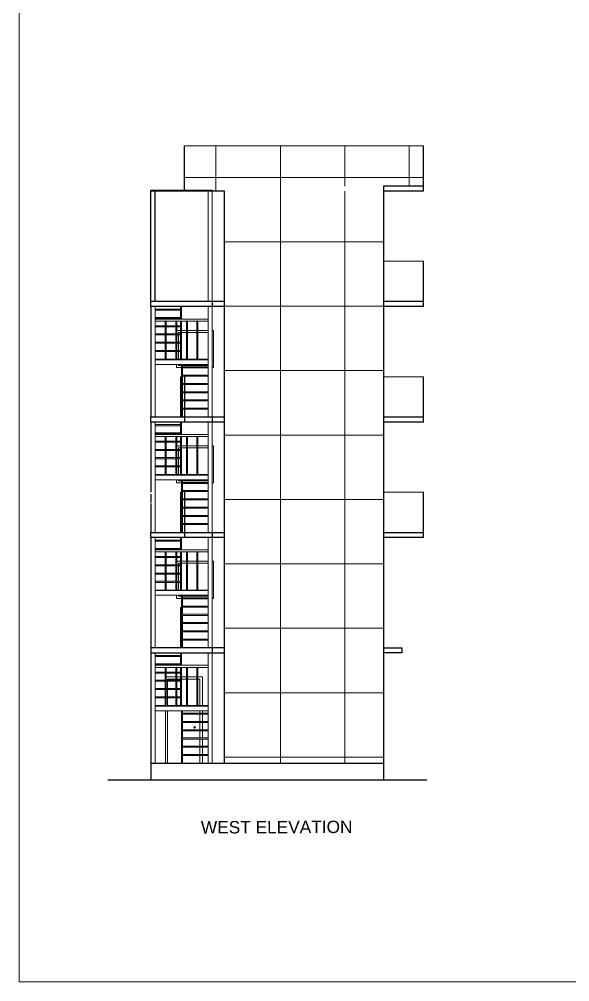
# Model space of a CAD drawing. Header units: inches. Extents: x 151827 to 346502, y -56182 to -23217.
# Drawn here: x 155381 to 155915, y -28405 to -27472 of the extents above; entities that cross this region are included whole.
import ezdxf

# ---------------------------------------------------------------- set-up
doc = ezdxf.new("R2010")
doc.units = ezdxf.units.IN
doc.header["$LTSCALE"] = 5
doc.header["$MEASUREMENT"] = 0
for name, color, linetype, lineweight in [('A-WALL', 7, 'Continuous', 9), ('DOOR', 62, 'Continuous', 0), ('ele1', 21, 'Continuous', 20), ('Railing', 43, 'Continuous', 18), ('win', 5, 'Continuous', 18)]:
    doc.layers.add(name, color=color, linetype=linetype, lineweight=lineweight)
doc.layers.add('column', color=4, linetype='Continuous')
doc.layers.add('WALL', color=7, linetype='Continuous')
doc.styles.add('DIMTEXT', font='arial.ttf', dxfattribs={"height": 8})

msp = doc.modelspace()

# ---------------------------------------------------------------- hatches: boundary and pattern name
at = {"layer": 'A-WALL', "ltscale": 5}
h = msp.add_hatch(dxfattribs=at)
h.set_pattern_fill('ANSI37', color=256, scale=500, angle=45)
h.set_pattern_definition([(90, (-19053.13, 0), (-62.5, 0), []), (180, (-19053.13, 0), (-4e-15, -62.5), [])])
h.paths.add_polyline_path([(155734.5, -27706.37), (155734.5, -27638.37), (155684.97, -27638.37), (155684.97, -27633.37), (155773.5, -27633.37), (155773.5, -27594.37), (155664.5, -27594.37), (155541.22, -27594.37), (155541.22, -27637.37), (155568.22, -27637.37), (155580.22, -27638.37), (155580.22, -27706.37), (155580.22, -28193.37), (155734.5, -28193.37)])

# ---------------------------------------------------------------- linework, layer by layer
for p, q in [((155568.22, -27637.37, -72.71), (155508.84, -27637.37, -72.71)), ((155541.22, -27638.37, -72.71), (155508.84, -27638.37, -72.71)), ((155564.22, -27745.37, -72.71), (155564.22, -27638.37, -72.71)), ((155568.22, -27745.37, -72.71), (155568.22, -27637.37, -72.71)), ((155512.84, -27857.37, -72.71), (155512.84, -27750.37, -72.71)), ((155512.84, -27752.87, -72.71), (155537.53, -27752.87, -72.71)), ((155537.53, -27762.37, -72.71), (155537.53, -27750.37, -72.71)), ((155538.53, -27762.37, -72.71), (155538.53, -27750.37, -72.71)), ((155564.22, -27857.37, -72.71), (155564.22, -27750.37, -72.71)), ((155568.22, -27857.37, -72.71), (155568.22, -27750.37, -72.71)), ((155512.84, -27753.87, -72.71), (155537.53, -27753.87, -72.71)), ((155512.84, -27760.87, -72.71), (155537.53, -27760.87, -72.71)), ((155512.84, -27761.87, -72.71), (155537.53, -27761.87, -72.71)), ((155512.84, -27762.37, -72.71), (155564.22, -27762.37, -72.71)), ((155512.84, -27764.37, -72.71), (155564.22, -27764.37, -72.71)), ((155512.84, -27768.87, -72.71), (155522.61, -27768.87, -72.71)), ((155512.84, -27769.87, -72.71), (155522.61, -27769.87, -72.71)), ((155522.61, -27764.37, -72.71), (155522.61, -27801.37, -72.71)), ((155523.61, -27764.37, -72.71), (155523.61, -27801.37, -72.71)), ((155523.61, -27768.87, -72.71), (155532.89, -27768.87, -72.71)), ((155523.61, -27769.87, -72.71), (155532.89, -27769.87, -72.71)), ((155532.89, -27764.37, -72.71), (155532.89, -27801.37, -72.71)), ((155533.89, -27764.37, -72.71), (155533.89, -27801.37, -72.71)), ((155533.89, -27768.87, -72.71), (155537.53, -27768.87, -72.71)), ((155533.89, -27769.87, -72.71), (155537.53, -27769.87, -72.71)), ((155537.53, -27801.37, -72.71), (155537.53, -27764.37, -72.71)), ((155538.53, -27801.37, -72.71), (155538.53, -27764.37, -72.71)), ((155543.17, -27764.37, -72.71), (155543.17, -27801.37, -72.71)), ((155544.17, -27764.37, -72.71), (155544.17, -27801.37, -72.71)), ((155553.44, -27764.37, -72.71), (155553.44, -27801.37, -72.71)), ((155554.44, -27764.37, -72.71), (155554.44, -27801.37, -72.71)), ((155512.84, -27776.87, -72.71), (155522.61, -27776.87, -72.71)), ((155512.84, -27777.87, -72.71), (155522.61, -27777.87, -72.71)), ((155523.61, -27776.87, -72.71), (155532.89, -27776.87, -72.71)), ((155523.61, -27777.87, -72.71), (155532.89, -27777.87, -72.71)), ((155533.89, -27776.87, -72.71), (155537.53, -27776.87, -72.71)), ((155533.89, -27777.87, -72.71), (155537.53, -27777.87, -72.71)), ((155512.84, -27784.87, -72.71), (155522.61, -27784.87, -72.71)), ((155512.84, -27785.87, -72.71), (155522.61, -27785.87, -72.71)), ((155523.61, -27784.87, -72.71), (155532.89, -27784.87, -72.71)), ((155523.61, -27785.87, -72.71), (155532.89, -27785.87, -72.71)), ((155533.89, -27784.87, -72.71), (155537.53, -27784.87, -72.71)), ((155533.89, -27785.87, -72.71), (155537.53, -27785.87, -72.71)), ((155512.84, -27792.87, -72.71), (155522.61, -27792.87, -72.71)), ((155512.84, -27793.87, -72.71), (155522.61, -27793.87, -72.71)), ((155523.61, -27792.87, -72.71), (155532.89, -27792.87, -72.71)), ((155523.61, -27793.87, -72.71), (155532.89, -27793.87, -72.71)), ((155533.89, -27792.87, -72.71), (155537.53, -27792.87, -72.71)), ((155533.89, -27793.87, -72.71), (155537.53, -27793.87, -72.71)), ((155512.84, -27801.37, -72.71), (155538.53, -27801.37, -72.71)), ((155512.84, -27801.87, -72.71), (155538.53, -27801.87, -72.71)), ((155512.84, -27806.37, -72.71), (155538.53, -27806.37, -72.71)), ((155538.53, -27801.37, -72.71), (155564.22, -27801.37, -72.71)), ((155538.53, -27801.87, -72.71), (155564.22, -27801.87, -72.71)), ((155538.53, -27806.37, -72.71), (155538.53, -27857.37, -72.71)), ((155538.53, -27857.37, -72.71), (155538.53, -27806.37, -72.71)), ((155538.53, -27806.37, -72.71), (155564.22, -27806.37, -72.71)), ((155538.53, -27808.87, -72.71), (155564.22, -27808.87, -72.71)), ((155539.53, -27806.37, -72.71), (155539.53, -27808.87, -72.71)), ((155537.53, -27857.37, -72.71), (155537.53, -27818.37, -72.71)), ((155537.53, -27818.37, -72.71), (155538.53, -27818.37, -72.71)), ((155538.53, -27809.87, -72.71), (155564.22, -27809.87, -72.71)), ((155538.53, -27816.87, -72.71), (155564.22, -27816.87, -72.71)), ((155538.53, -27817.87, -72.71), (155564.22, -27817.87, -72.71)), ((155539.53, -27809.87, -72.71), (155539.53, -27816.87, -72.71)), ((155539.53, -27809.87, -72.71), (155539.53, -27816.87, -72.71)), ((155539.53, -27817.87, -72.71), (155539.53, -27824.87, -72.71)), ((155539.53, -27817.87, -72.71), (155539.53, -27824.87, -72.71)), ((155538.53, -27824.87, -72.71), (155564.22, -27824.87, -72.71)), ((155538.53, -27825.87, -72.71), (155564.22, -27825.87, -72.71)), ((155539.53, -27825.87, -72.71), (155539.53, -27832.87, -72.71)), ((155539.53, -27825.87, -72.71), (155539.53, -27832.87, -72.71)), ((155538.53, -27832.87, -72.71), (155564.22, -27832.87, -72.71)), ((155538.53, -27833.87, -72.71), (155564.22, -27833.87, -72.71)), ((155539.53, -27833.87, -72.71), (155539.53, -27840.87, -72.71)), ((155539.53, -27833.87, -72.71), (155539.53, -27840.87, -72.71)), ((155538.53, -27840.87, -72.71), (155564.22, -27840.87, -72.71)), ((155538.53, -27841.87, -72.71), (155564.22, -27841.87, -72.71)), ((155539.53, -27841.87, -72.71), (155539.53, -27848.87, -72.71)), ((155539.53, -27841.87, -72.71), (155539.53, -27848.87, -72.71)), ((155538.53, -27848.87, -72.71), (155564.22, -27848.87, -72.71)), ((155538.53, -27849.87, -72.71), (155564.22, -27849.87, -72.71)), ((155539.53, -27849.87, -72.71), (155539.53, -27857.37, -72.71)), ((155539.53, -27849.87, -72.71), (155539.53, -27857.37, -72.71)), ((155512.84, -27969.37, -72.71), (155512.84, -27862.37, -72.71)), ((155512.84, -27864.87, -72.71), (155537.53, -27864.87, -72.71)), ((155537.53, -27874.37, -72.71), (155537.53, -27862.37, -72.71)), ((155538.53, -27874.37, -72.71), (155538.53, -27862.37, -72.71)), ((155564.22, -27969.37, -72.71), (155564.22, -27862.37, -72.71)), ((155568.22, -27969.37, -72.71), (155568.22, -27862.37, -72.71)), ((155512.84, -27865.87, -72.71), (155537.53, -27865.87, -72.71)), ((155512.84, -27872.87, -72.71), (155537.53, -27872.87, -72.71)), ((155512.84, -27873.87, -72.71), (155537.53, -27873.87, -72.71)), ((155512.84, -27874.37, -72.71), (155564.22, -27874.37, -72.71)), ((155512.84, -27876.37, -72.71), (155564.22, -27876.37, -72.71)), ((155512.84, -27880.87, -72.71), (155522.61, -27880.87, -72.71)), ((155512.84, -27881.87, -72.71), (155522.61, -27881.87, -72.71)), ((155522.61, -27876.37, -72.71), (155522.61, -27913.37, -72.71)), ((155523.61, -27876.37, -72.71), (155523.61, -27913.37, -72.71)), ((155523.61, -27880.87, -72.71), (155532.89, -27880.87, -72.71)), ((155523.61, -27881.87, -72.71), (155532.89, -27881.87, -72.71)), ((155532.89, -27876.37, -72.71), (155532.89, -27913.37, -72.71)), ((155533.89, -27876.37, -72.71), (155533.89, -27913.37, -72.71)), ((155533.89, -27880.87, -72.71), (155537.53, -27880.87, -72.71)), ((155533.89, -27881.87, -72.71), (155537.53, -27881.87, -72.71)), ((155537.53, -27913.37, -72.71), (155537.53, -27876.37, -72.71)), ((155538.53, -27913.37, -72.71), (155538.53, -27876.37, -72.71)), ((155543.17, -27876.37, -72.71), (155543.17, -27913.37, -72.71)), ((155544.17, -27876.37, -72.71), (155544.17, -27913.37, -72.71)), ((155553.44, -27876.37, -72.71), (155553.44, -27913.37, -72.71)), ((155554.44, -27876.37, -72.71), (155554.44, -27913.37, -72.71)), ((155512.84, -27888.87, -72.71), (155522.61, -27888.87, -72.71)), ((155512.84, -27889.87, -72.71), (155522.61, -27889.87, -72.71)), ((155523.61, -27888.87, -72.71), (155532.89, -27888.87, -72.71)), ((155523.61, -27889.87, -72.71), (155532.89, -27889.87, -72.71)), ((155533.89, -27888.87, -72.71), (155537.53, -27888.87, -72.71)), ((155533.89, -27889.87, -72.71), (155537.53, -27889.87, -72.71)), ((155512.84, -27896.87, -72.71), (155522.61, -27896.87, -72.71)), ((155512.84, -27897.87, -72.71), (155522.61, -27897.87, -72.71)), ((155523.61, -27896.87, -72.71), (155532.89, -27896.87, -72.71)), ((155523.61, -27897.87, -72.71), (155532.89, -27897.87, -72.71)), ((155533.89, -27896.87, -72.71), (155537.53, -27896.87, -72.71)), ((155533.89, -27897.87, -72.71), (155537.53, -27897.87, -72.71)), ((155512.84, -27904.87, -72.71), (155522.61, -27904.87, -72.71)), ((155512.84, -27905.87, -72.71), (155522.61, -27905.87, -72.71)), ((155523.61, -27904.87, -72.71), (155532.89, -27904.87, -72.71)), ((155523.61, -27905.87, -72.71), (155532.89, -27905.87, -72.71)), ((155533.89, -27904.87, -72.71), (155537.53, -27904.87, -72.71)), ((155533.89, -27905.87, -72.71), (155537.53, -27905.87, -72.71)), ((155512.84, -27913.37, -72.71), (155538.53, -27913.37, -72.71)), ((155512.84, -27913.87, -72.71), (155538.53, -27913.87, -72.71)), ((155512.84, -27918.37, -72.71), (155538.53, -27918.37, -72.71)), ((155538.53, -27913.37, -72.71), (155564.22, -27913.37, -72.71)), ((155538.53, -27913.87, -72.71), (155564.22, -27913.87, -72.71)), ((155538.53, -27918.37, -72.71), (155538.53, -27969.37, -72.71)), ((155538.53, -27969.37, -72.71), (155538.53, -27918.37, -72.71)), ((155538.53, -27918.37, -72.71), (155564.22, -27918.37, -72.71)), ((155538.53, -27920.87, -72.71), (155564.22, -27920.87, -72.71)), ((155539.53, -27918.37, -72.71), (155539.53, -27920.87, -72.71)), ((155537.53, -27969.37, -72.71), (155537.53, -27930.37, -72.71)), ((155537.53, -27930.37, -72.71), (155538.53, -27930.37, -72.71)), ((155538.53, -27921.87, -72.71), (155564.22, -27921.87, -72.71)), ((155538.53, -27928.87, -72.71), (155564.22, -27928.87, -72.71)), ((155538.53, -27929.87, -72.71), (155564.22, -27929.87, -72.71)), ((155539.53, -27921.87, -72.71), (155539.53, -27928.87, -72.71)), ((155539.53, -27921.87, -72.71), (155539.53, -27928.87, -72.71)), ((155539.53, -27929.87, -72.71), (155539.53, -27936.87, -72.71)), ((155539.53, -27929.87, -72.71), (155539.53, -27936.87, -72.71)), ((155538.53, -27936.87, -72.71), (155564.22, -27936.87, -72.71)), ((155538.53, -27937.87, -72.71), (155564.22, -27937.87, -72.71)), ((155539.53, -27937.87, -72.71), (155539.53, -27944.87, -72.71)), ((155539.53, -27937.87, -72.71), (155539.53, -27944.87, -72.71)), ((155538.53, -27944.87, -72.71), (155564.22, -27944.87, -72.71)), ((155538.53, -27945.87, -72.71), (155564.22, -27945.87, -72.71)), ((155539.53, -27945.87, -72.71), (155539.53, -27952.87, -72.71)), ((155539.53, -27945.87, -72.71), (155539.53, -27952.87, -72.71)), ((155538.53, -27952.87, -72.71), (155564.22, -27952.87, -72.71)), ((155538.53, -27953.87, -72.71), (155564.22, -27953.87, -72.71)), ((155539.53, -27953.87, -72.71), (155539.53, -27960.87, -72.71)), ((155539.53, -27953.87, -72.71), (155539.53, -27960.87, -72.71)), ((155538.53, -27960.87, -72.71), (155564.22, -27960.87, -72.71)), ((155538.53, -27961.87, -72.71), (155564.22, -27961.87, -72.71)), ((155539.53, -27961.87, -72.71), (155539.53, -27969.37, -72.71)), ((155539.53, -27961.87, -72.71), (155539.53, -27969.37, -72.71)), ((155512.84, -28081.37, -72.71), (155512.84, -27974.37, -72.71)), ((155512.84, -27976.87, -72.71), (155537.53, -27976.87, -72.71)), ((155537.53, -27986.37, -72.71), (155537.53, -27974.37, -72.71)), ((155538.53, -27986.37, -72.71), (155538.53, -27974.37, -72.71)), ((155564.22, -28081.37, -72.71), (155564.22, -27974.37, -72.71)), ((155568.22, -28081.37, -72.71), (155568.22, -27974.37, -72.71)), ((155512.84, -27977.87, -72.71), (155537.53, -27977.87, -72.71)), ((155512.84, -27984.87, -72.71), (155537.53, -27984.87, -72.71)), ((155512.84, -27985.87, -72.71), (155537.53, -27985.87, -72.71)), ((155512.84, -27986.37, -72.71), (155564.22, -27986.37, -72.71)), ((155512.84, -27988.37, -72.71), (155564.22, -27988.37, -72.71)), ((155512.84, -27992.87, -72.71), (155522.61, -27992.87, -72.71)), ((155512.84, -27993.87, -72.71), (155522.61, -27993.87, -72.71)), ((155522.61, -27988.37, -72.71), (155522.61, -28025.37, -72.71)), ((155523.61, -27988.37, -72.71), (155523.61, -28025.37, -72.71)), ((155523.61, -27992.87, -72.71), (155532.89, -27992.87, -72.71)), ((155523.61, -27993.87, -72.71), (155532.89, -27993.87, -72.71)), ((155532.89, -27988.37, -72.71), (155532.89, -28025.37, -72.71)), ((155533.89, -27988.37, -72.71), (155533.89, -28025.37, -72.71)), ((155533.89, -27992.87, -72.71), (155537.53, -27992.87, -72.71)), ((155533.89, -27993.87, -72.71), (155537.53, -27993.87, -72.71)), ((155537.53, -28025.37, -72.71), (155537.53, -27988.37, -72.71)), ((155538.53, -28025.37, -72.71), (155538.53, -27988.37, -72.71)), ((155543.17, -27988.37, -72.71), (155543.17, -28025.37, -72.71)), ((155544.17, -27988.37, -72.71), (155544.17, -28025.37, -72.71)), ((155553.44, -27988.37, -72.71), (155553.44, -28025.37, -72.71)), ((155554.44, -27988.37, -72.71), (155554.44, -28025.37, -72.71)), ((155512.84, -28000.87, -72.71), (155522.61, -28000.87, -72.71)), ((155512.84, -28001.87, -72.71), (155522.61, -28001.87, -72.71)), ((155523.61, -28000.87, -72.71), (155532.89, -28000.87, -72.71)), ((155523.61, -28001.87, -72.71), (155532.89, -28001.87, -72.71)), ((155533.89, -28000.87, -72.71), (155537.53, -28000.87, -72.71)), ((155533.89, -28001.87, -72.71), (155537.53, -28001.87, -72.71)), ((155512.84, -28008.87, -72.71), (155522.61, -28008.87, -72.71)), ((155512.84, -28009.87, -72.71), (155522.61, -28009.87, -72.71)), ((155523.61, -28008.87, -72.71), (155532.89, -28008.87, -72.71)), ((155523.61, -28009.87, -72.71), (155532.89, -28009.87, -72.71)), ((155533.89, -28008.87, -72.71), (155537.53, -28008.87, -72.71)), ((155533.89, -28009.87, -72.71), (155537.53, -28009.87, -72.71)), ((155512.84, -28016.87, -72.71), (155522.61, -28016.87, -72.71)), ((155512.84, -28017.87, -72.71), (155522.61, -28017.87, -72.71)), ((155523.61, -28016.87, -72.71), (155532.89, -28016.87, -72.71)), ((155523.61, -28017.87, -72.71), (155532.89, -28017.87, -72.71)), ((155533.89, -28016.87, -72.71), (155537.53, -28016.87, -72.71)), ((155533.89, -28017.87, -72.71), (155537.53, -28017.87, -72.71)), ((155512.84, -28025.37, -72.71), (155538.53, -28025.37, -72.71)), ((155512.84, -28025.87, -72.71), (155538.53, -28025.87, -72.71)), ((155512.84, -28030.37, -72.71), (155538.53, -28030.37, -72.71)), ((155538.53, -28025.37, -72.71), (155564.22, -28025.37, -72.71)), ((155538.53, -28025.87, -72.71), (155564.22, -28025.87, -72.71)), ((155538.53, -28030.37, -72.71), (155538.53, -28081.37, -72.71)), ((155538.53, -28081.37, -72.71), (155538.53, -28030.37, -72.71)), ((155538.53, -28030.37, -72.71), (155564.22, -28030.37, -72.71)), ((155538.53, -28032.87, -72.71), (155564.22, -28032.87, -72.71)), ((155539.53, -28030.37, -72.71), (155539.53, -28032.87, -72.71)), ((155539.53, -28030.37, -72.71), (155539.53, -28032.87, -72.71)), ((155537.53, -28081.37, -72.71), (155537.53, -28042.37, -72.71)), ((155537.53, -28042.37, -72.71), (155538.53, -28042.37, -72.71)), ((155538.53, -28033.87, -72.71), (155564.22, -28033.87, -72.71)), ((155538.53, -28040.87, -72.71), (155564.22, -28040.87, -72.71)), ((155538.53, -28041.87, -72.71), (155564.22, -28041.87, -72.71)), ((155539.53, -28033.87, -72.71), (155539.53, -28040.87, -72.71)), ((155539.53, -28033.87, -72.71), (155539.53, -28040.87, -72.71)), ((155539.53, -28041.87, -72.71), (155539.53, -28048.87, -72.71)), ((155539.53, -28041.87, -72.71), (155539.53, -28048.87, -72.71)), ((155538.53, -28048.87, -72.71), (155564.22, -28048.87, -72.71)), ((155538.53, -28049.87, -72.71), (155564.22, -28049.87, -72.71)), ((155539.53, -28049.87, -72.71), (155539.53, -28056.87, -72.71)), ((155539.53, -28049.87, -72.71), (155539.53, -28056.87, -72.71)), ((155538.53, -28056.87, -72.71), (155564.22, -28056.87, -72.71)), ((155538.53, -28057.87, -72.71), (155564.22, -28057.87, -72.71)), ((155539.53, -28057.87, -72.71), (155539.53, -28064.87, -72.71)), ((155539.53, -28057.87, -72.71), (155539.53, -28064.87, -72.71)), ((155538.53, -28064.87, -72.71), (155564.22, -28064.87, -72.71)), ((155538.53, -28065.87, -72.71), (155564.22, -28065.87, -72.71)), ((155539.53, -28065.87, -72.71), (155539.53, -28072.87, -72.71)), ((155539.53, -28065.87, -72.71), (155539.53, -28072.87, -72.71)), ((155538.53, -28072.87, -72.71), (155564.22, -28072.87, -72.71)), ((155538.53, -28073.87, -72.71), (155564.22, -28073.87, -72.71)), ((155539.53, -28073.87, -72.71), (155539.53, -28081.37, -72.71)), ((155539.53, -28073.87, -72.71), (155539.53, -28081.37, -72.71)), ((155508.84, -28193.37, -72.71), (155508.84, -28086.37, -72.71)), ((155512.84, -28193.37, -72.71), (155512.84, -28086.37, -72.71)), ((155512.84, -28088.87, -72.71), (155537.53, -28088.87, -72.71)), ((155512.84, -28089.87, -72.71), (155537.53, -28089.87, -72.71)), ((155537.53, -28098.37, -72.71), (155537.53, -28086.37, -72.71)), ((155538.53, -28098.37, -72.71), (155538.53, -28086.37, -72.71)), ((155564.22, -28193.37, -72.71), (155564.22, -28086.37, -72.71)), ((155568.22, -28193.37, -72.71), (155568.22, -28086.37, -72.71)), ((155512.84, -28096.87, -72.71), (155537.53, -28096.87, -72.71)), ((155512.84, -28097.87, -72.71), (155537.53, -28097.87, -72.71)), ((155512.84, -28098.37, -72.71), (155564.22, -28098.37, -72.71)), ((155512.84, -28100.37, -72.71), (155564.22, -28100.37, -72.71)), ((155512.84, -28104.87, -72.71), (155522.61, -28104.87, -72.71)), ((155512.84, -28105.87, -72.71), (155522.61, -28105.87, -72.71)), ((155522.61, -28100.37, -72.71), (155522.61, -28137.37, -72.71)), ((155523.61, -28100.37, -72.71), (155523.61, -28137.37, -72.71)), ((155523.61, -28104.87, -72.71), (155532.89, -28104.87, -72.71)), ((155523.61, -28105.87, -72.71), (155532.89, -28105.87, -72.71)), ((155532.89, -28100.37, -72.71), (155532.89, -28137.37, -72.71)), ((155533.89, -28100.37, -72.71), (155533.89, -28137.37, -72.71)), ((155533.89, -28104.87, -72.71), (155537.53, -28104.87, -72.71)), ((155533.89, -28105.87, -72.71), (155537.53, -28105.87, -72.71)), ((155537.53, -28137.37, -72.71), (155537.53, -28100.37, -72.71)), ((155538.53, -28137.37, -72.71), (155538.53, -28100.37, -72.71)), ((155543.17, -28100.37, -72.71), (155543.17, -28137.37, -72.71)), ((155544.17, -28100.37, -72.71), (155544.17, -28137.37, -72.71)), ((155553.44, -28100.37, -72.71), (155553.44, -28137.37, -72.71)), ((155554.44, -28100.37, -72.71), (155554.44, -28137.37, -72.71)), ((155512.84, -28112.87, -72.71), (155522.61, -28112.87, -72.71)), ((155512.84, -28113.87, -72.71), (155522.61, -28113.87, -72.71)), ((155523.61, -28112.87, -72.71), (155532.89, -28112.87, -72.71)), ((155523.61, -28113.87, -72.71), (155532.89, -28113.87, -72.71)), ((155533.89, -28112.87, -72.71), (155537.53, -28112.87, -72.71)), ((155533.89, -28113.87, -72.71), (155537.53, -28113.87, -72.71)), ((155512.84, -28120.87, -72.71), (155522.61, -28120.87, -72.71)), ((155512.84, -28121.87, -72.71), (155522.61, -28121.87, -72.71)), ((155523.61, -28120.87, -72.71), (155532.89, -28120.87, -72.71)), ((155523.61, -28121.87, -72.71), (155532.89, -28121.87, -72.71)), ((155533.89, -28120.87, -72.71), (155537.53, -28120.87, -72.71)), ((155533.89, -28121.87, -72.71), (155537.53, -28121.87, -72.71)), ((155512.84, -28128.87, -72.71), (155522.61, -28128.87, -72.71)), ((155512.84, -28129.87, -72.71), (155522.61, -28129.87, -72.71)), ((155523.61, -28128.87, -72.71), (155532.89, -28128.87, -72.71)), ((155523.61, -28129.87, -72.71), (155532.89, -28129.87, -72.71)), ((155533.89, -28128.87, -72.71), (155537.53, -28128.87, -72.71)), ((155533.89, -28129.87, -72.71), (155537.53, -28129.87, -72.71)), ((155512.84, -28137.37, -72.71), (155538.53, -28137.37, -72.71)), ((155512.84, -28137.87, -72.71), (155538.53, -28137.87, -72.71)), ((155512.84, -28142.37, -72.71), (155538.53, -28142.37, -72.71)), ((155538.53, -28137.37, -72.71), (155564.22, -28137.37, -72.71)), ((155538.53, -28137.87, -72.71), (155564.22, -28137.87, -72.71)), ((155538.53, -28142.37, -72.71), (155538.53, -28193.37, -72.71)), ((155538.53, -28193.37, -72.71), (155538.53, -28142.37, -72.71)), ((155538.53, -28142.37, -72.71), (155564.22, -28142.37, -72.71)), ((155538.53, -28144.87, -72.71), (155564.22, -28144.87, -72.71)), ((155538.53, -28145.87, -72.71), (155564.22, -28145.87, -72.71)), ((155539.53, -28142.37, -72.71), (155539.53, -28144.87, -72.71)), ((155539.53, -28145.87, -72.71), (155539.53, -28152.87, -72.71)), ((155539.53, -28145.87, -72.71), (155539.53, -28152.87, -72.71)), ((155538.53, -28152.87, -72.71), (155564.22, -28152.87, -72.71)), ((155538.53, -28153.87, -72.71), (155564.22, -28153.87, -72.71)), ((155539.53, -28153.87, -72.71), (155539.53, -28160.87, -72.71)), ((155539.53, -28153.87, -72.71), (155539.53, -28160.87, -72.71)), ((155538.53, -28160.87, -72.71), (155564.22, -28160.87, -72.71)), ((155538.53, -28161.87, -72.71), (155564.22, -28161.87, -72.71)), ((155539.53, -28161.87, -72.71), (155539.53, -28168.87, -72.71)), ((155539.53, -28161.87, -72.71), (155539.53, -28168.87, -72.71)), ((155538.53, -28168.87, -72.71), (155564.22, -28168.87, -72.71)), ((155538.53, -28169.87, -72.71), (155564.22, -28169.87, -72.71)), ((155539.53, -28169.87, -72.71), (155539.53, -28176.87, -72.71)), ((155539.53, -28169.87, -72.71), (155539.53, -28176.87, -72.71)), ((155538.53, -28176.87, -72.71), (155564.22, -28176.87, -72.71)), ((155538.53, -28177.87, -72.71), (155564.22, -28177.87, -72.71)), ((155539.53, -28177.87, -72.71), (155539.53, -28184.87, -72.71)), ((155539.53, -28177.87, -72.71), (155539.53, -28184.87, -72.71)), ((155538.53, -28184.87, -72.71), (155564.22, -28184.87, -72.71)), ((155538.53, -28185.87, -72.71), (155564.22, -28185.87, -72.71)), ((155539.53, -28185.87, -72.71), (155539.53, -28193.37, -72.71)), ((155539.53, -28185.87, -72.71), (155539.53, -28193.37, -72.71))]:
    msp.add_line(p, q, dxfattribs=at)
msp.add_circle((155551.19, -28158.62, -72.71), 0.766, dxfattribs=at)
at = {"layer": 'A-WALL'}
for p in [(155523.11, -27764.37, -72.71), (155533.39, -27764.37, -72.71), (155543.67, -27764.37, -72.71), (155553.94, -27764.37, -72.71), (155523.11, -27876.37, -72.71), (155533.39, -27876.37, -72.71), (155543.67, -27876.37, -72.71), (155553.94, -27876.37, -72.71), (155523.11, -27988.37, -72.71), (155533.39, -27988.37, -72.71), (155543.67, -27988.37, -72.71), (155553.94, -27988.37, -72.71), (155523.11, -28100.37, -72.71), (155533.39, -28100.37, -72.71), (155543.67, -28100.37, -72.71), (155553.94, -28100.37, -72.71)]:
    msp.add_point(p, dxfattribs=at)
at = {"layer": 'DOOR', "lineweight": 13}
for p, q in [((155532.89, -28109.37, -72.71), (155523.61, -28109.37, -72.71)), ((155524.84, -28137.37, -72.71), (155524.84, -28111.87, -72.71)), ((155532.89, -28111.87, -72.71), (155524.84, -28111.87, -72.71)), ((155537.53, -28109.37, -72.71), (155533.89, -28109.37, -72.71)), ((155537.53, -28111.87, -72.71), (155533.89, -28111.87, -72.71)), ((155543.17, -28109.37, -72.71), (155538.53, -28109.37, -72.71)), ((155543.17, -28111.87, -72.71), (155538.53, -28111.87, -72.71)), ((155553.44, -28109.37, -72.71), (155544.17, -28109.37, -72.71)), ((155553.44, -28111.87, -72.71), (155544.17, -28111.87, -72.71)), ((155558.84, -28109.37, -72.71), (155554.44, -28109.37, -72.71)), ((155556.34, -28111.87, -72.71), (155554.44, -28111.87, -72.71)), ((155556.34, -28111.87, -72.71), (155556.34, -28137.37, -72.71)), ((155558.84, -28137.37, -72.71), (155558.84, -28109.37, -72.71)), ((155558.84, -28109.37, -72.71), (155558.84, -28137.37, -72.71)), ((155522.84, -28193.37, -72.71), (155522.84, -28142.37, -72.71)), ((155524.84, -28193.37, -72.71), (155524.84, -28142.37, -72.71)), ((155556.34, -28142.37, -72.71), (155556.34, -28144.87, -72.71)), ((155556.34, -28145.87, -72.71), (155556.34, -28152.87, -72.71)), ((155558.84, -28144.87, -72.71), (155558.84, -28142.37, -72.71)), ((155558.84, -28142.37, -72.71), (155558.84, -28144.87, -72.71)), ((155558.84, -28152.87, -72.71), (155558.84, -28145.87, -72.71)), ((155558.84, -28145.87, -72.71), (155558.84, -28152.87, -72.71)), ((155556.34, -28153.87, -72.71), (155556.34, -28160.87, -72.71)), ((155558.84, -28160.87, -72.71), (155558.84, -28153.87, -72.71)), ((155558.84, -28153.87, -72.71), (155558.84, -28160.87, -72.71)), ((155556.34, -28161.87, -72.71), (155556.34, -28168.87, -72.71)), ((155558.84, -28168.87, -72.71), (155558.84, -28161.87, -72.71)), ((155558.84, -28161.87, -72.71), (155558.84, -28168.87, -72.71)), ((155556.34, -28169.87, -72.71), (155556.34, -28176.87, -72.71)), ((155558.84, -28176.87, -72.71), (155558.84, -28169.87, -72.71)), ((155558.84, -28169.87, -72.71), (155558.84, -28176.87, -72.71)), ((155556.34, -28177.87, -72.71), (155556.34, -28184.87, -72.71)), ((155558.84, -28184.87, -72.71), (155558.84, -28177.87, -72.71)), ((155558.84, -28177.87, -72.71), (155558.84, -28184.87, -72.71)), ((155556.34, -28185.87, -72.71), (155556.34, -28193.37, -72.71)), ((155558.84, -28186.44, -72.71), (155558.84, -28185.87, -72.71)), ((155558.84, -28185.87, -72.71), (155558.84, -28193.37, -72.71))]:
    msp.add_line(p, q, dxfattribs=at)
at = {"layer": 'ele1', "elevation": -72.71}
msp.add_lwpolyline([(155380.93, -26250.03), (158465.9, -26250.03), (158465.9, -28405.37), (155380.93, -28405.37)], close=True, dxfattribs=at)
msp.add_lwpolyline([(155380.93, -26250.03), (158465.9, -26250.03), (158465.9, -28405.37), (155380.93, -28405.37)], close=True, dxfattribs=at)
at = {"layer": 'Railing', "color": 30}
for p, q in [((155664.5, -27594.37, -72.71), (155541.22, -27594.37, -72.71)), ((155773.5, -27594.37, -72.71), (155664.5, -27594.37, -72.71)), ((155773.5, -27706.37, -72.71), (155734.5, -27706.37, -72.71)), ((155773.5, -27818.37, -72.71), (155734.5, -27818.37, -72.71)), ((155773.5, -27930.37, -72.71), (155734.5, -27930.37, -72.71))]:
    msp.add_line(p, q, dxfattribs=at)
at = {"layer": 'WALL', "color": 2, "linetype": 'ByBlock', "ltscale": 5}
for p, q in [((155541.22, -27637.37, -72.71), (155541.22, -27594.37, -72.71)), ((155773.5, -27633.37, -72.71), (155773.5, -27594.37, -72.71)), ((155508.84, -27745.37, -72.71), (155508.84, -27637.37, -72.71)), ((155512.84, -27745.37, -72.71), (155512.84, -27638.37, -72.71)), ((155580.22, -27638.37, -72.71), (155541.22, -27638.37, -72.71)), ((155580.22, -27706.37, -72.71), (155580.22, -27638.37, -72.71)), ((155773.5, -27633.37, -72.71), (155734.5, -27633.37, -72.71)), ((155734.5, -27633.37, -72.71), (155734.5, -27638.37, -72.71)), ((155734.5, -27638.37, -72.71), (155734.5, -27706.37, -72.71)), ((155773.5, -27638.37, -72.71), (155734.5, -27638.37, -72.71)), ((155773.5, -27638.37, -72.71), (155773.5, -27633.37, -72.71)), ((155580.22, -28193.37, -72.71), (155580.22, -27706.37, -72.71)), ((155734.5, -27706.37, -72.71), (155734.5, -28209.37, -72.71)), ((155773.5, -27745.37, -72.71), (155773.5, -27706.37, -72.71)), ((155580.22, -27745.37, -72.71), (155508.84, -27745.37, -72.71)), ((155508.84, -27750.37, -72.71), (155508.84, -27745.37, -72.71)), ((155508.84, -27750.37, -72.71), (155508.84, -27857.37, -72.71)), ((155580.22, -27750.37, -72.71), (155508.84, -27750.37, -72.71)), ((155568.22, -27745.37, -72.71), (155568.22, -27750.37, -72.71)), ((155773.5, -27745.37, -72.71), (155734.5, -27745.37, -72.71)), ((155773.5, -27750.37, -72.71), (155734.5, -27750.37, -72.71)), ((155773.5, -27750.37, -72.71), (155773.5, -27745.37, -72.71)), ((155541.72, -27862.37, -72.71), (155541.72, -27818.37, -72.71)), ((155773.5, -27857.37, -72.71), (155773.5, -27818.37, -72.71)), ((155508.84, -27857.37, -72.71), (155580.22, -27857.37, -72.71)), ((155508.84, -27862.37, -72.71), (155508.84, -27857.37, -72.71)), ((155508.84, -27862.37, -72.71), (155508.84, -27930.37, -72.71)), ((155580.22, -27862.37, -72.71), (155508.84, -27862.37, -72.71)), ((155568.22, -27857.37, -72.71), (155568.22, -27862.37, -72.71)), ((155734.5, -27857.37, -72.71), (155773.5, -27857.37, -72.71)), ((155773.5, -27862.37, -72.71), (155734.5, -27862.37, -72.71)), ((155773.5, -27862.37, -72.71), (155773.5, -27857.37, -72.71)), ((155541.72, -27974.37, -72.71), (155541.72, -27930.37, -72.71)), ((155773.5, -27969.37, -72.71), (155773.5, -27930.37, -72.71)), ((155508.84, -27932.37, -72.71), (155508.84, -27940.37, -72.71)), ((155508.84, -27941.37, -72.71), (155508.84, -27969.37, -72.71)), ((155508.84, -27969.37, -72.71), (155580.22, -27969.37, -72.71)), ((155508.84, -27974.37, -72.71), (155508.84, -27969.37, -72.71)), ((155508.84, -27974.37, -72.71), (155508.84, -28209.37, -72.71)), ((155580.22, -27974.37, -72.71), (155508.84, -27974.37, -72.71)), ((155568.22, -27969.37, -72.71), (155568.22, -27974.37, -72.71)), ((155734.5, -27969.37, -72.71), (155773.5, -27969.37, -72.71)), ((155773.5, -27974.37, -72.71), (155734.5, -27974.37, -72.71)), ((155773.5, -27974.37, -72.71), (155773.5, -27969.37, -72.71)), ((155508.84, -28081.37, -72.71), (155508.84, -28086.37, -72.71)), ((155580.22, -28081.37, -72.71), (155508.84, -28081.37, -72.71)), ((155508.84, -28086.37, -72.71), (155580.22, -28086.37, -72.71)), ((155568.22, -28081.37, -72.71), (155568.22, -28086.37, -72.71)), ((155734.5, -28081.37, -72.71), (155752.5, -28081.37, -72.71)), ((155752.5, -28086.37, -72.71), (155734.5, -28086.37, -72.71)), ((155752.5, -28081.37, -72.71), (155752.5, -28086.37, -72.71)), ((155508.84, -28193.37, -72.71), (155734.5, -28193.37, -72.71)), ((155466.84, -28209.37, -72.71), (155776.5, -28209.37, -72.71))]:
    msp.add_line(p, q, dxfattribs=at)
at = {"layer": 'win'}
for p, q in [((155537.53, -27773.37, -72.71), (155533.89, -27773.37, -72.71)), ((155537.53, -27775.37, -72.71), (155535.53, -27775.37, -72.71)), ((155535.53, -27776.87, -72.71), (155535.53, -27775.37, -72.71)), ((155535.53, -27784.87, -72.71), (155535.53, -27777.87, -72.71)), ((155543.17, -27773.37, -72.71), (155538.53, -27773.37, -72.71)), ((155543.17, -27775.37, -72.71), (155538.53, -27775.37, -72.71)), ((155553.44, -27773.37, -72.71), (155544.17, -27773.37, -72.71)), ((155553.44, -27775.37, -72.71), (155544.17, -27775.37, -72.71)), ((155564.22, -27773.37, -72.71), (155554.44, -27773.37, -72.71)), ((155564.22, -27775.37, -72.71), (155554.44, -27775.37, -72.71)), ((155569.53, -27773.37, -72.71), (155568.22, -27773.37, -72.71)), ((155569.53, -27773.37, -72.71), (155569.53, -27809.37, -72.71)), ((155535.53, -27792.87, -72.71), (155535.53, -27785.87, -72.71)), ((155535.53, -27801.87, -72.71), (155535.53, -27793.87, -72.71)), ((155533.53, -27809.37, -72.71), (155533.53, -27806.37, -72.71)), ((155538.53, -27809.37, -72.71), (155533.53, -27809.37, -72.71)), ((155535.53, -27807.37, -72.71), (155535.53, -27806.37, -72.71)), ((155538.53, -27807.37, -72.71), (155535.53, -27807.37, -72.71)), ((155564.22, -27807.37, -72.71), (155539.53, -27807.37, -72.71)), ((155569.53, -27809.37, -72.71), (155568.22, -27809.37, -72.71)), ((155543.17, -27885.37, -72.71), (155533.89, -27885.37, -72.71)), ((155543.17, -27887.37, -72.71), (155535.53, -27887.37, -72.71)), ((155535.53, -27888.87, -72.71), (155535.53, -27887.37, -72.71)), ((155535.53, -27896.87, -72.71), (155535.53, -27889.87, -72.71)), ((155553.44, -27885.37, -72.71), (155544.17, -27885.37, -72.71)), ((155553.44, -27887.37, -72.71), (155544.17, -27887.37, -72.71)), ((155564.22, -27885.37, -72.71), (155554.44, -27885.37, -72.71)), ((155564.22, -27887.37, -72.71), (155554.44, -27887.37, -72.71)), ((155569.53, -27885.37, -72.71), (155568.22, -27885.37, -72.71)), ((155569.53, -27885.37, -72.71), (155569.53, -27921.37, -72.71)), ((155535.53, -27904.87, -72.71), (155535.53, -27897.87, -72.71)), ((155535.53, -27913.37, -72.71), (155535.53, -27905.87, -72.71)), ((155533.53, -27921.37, -72.71), (155533.53, -27918.37, -72.71)), ((155538.53, -27921.37, -72.71), (155533.53, -27921.37, -72.71)), ((155535.53, -27919.37, -72.71), (155535.53, -27918.37, -72.71)), ((155538.53, -27919.37, -72.71), (155535.53, -27919.37, -72.71)), ((155564.22, -27919.37, -72.71), (155539.53, -27919.37, -72.71)), ((155569.53, -27921.37, -72.71), (155568.22, -27921.37, -72.71)), ((155537.53, -27997.37, -72.71), (155533.89, -27997.37, -72.71)), ((155537.53, -27999.37, -72.71), (155535.53, -27999.37, -72.71)), ((155535.53, -28000.87, -72.71), (155535.53, -27999.37, -72.71)), ((155535.53, -28008.87, -72.71), (155535.53, -28001.87, -72.71)), ((155543.17, -27997.37, -72.71), (155538.53, -27997.37, -72.71)), ((155543.17, -27999.37, -72.71), (155538.53, -27999.37, -72.71)), ((155553.44, -27997.37, -72.71), (155544.17, -27997.37, -72.71)), ((155553.44, -27999.37, -72.71), (155544.17, -27999.37, -72.71)), ((155564.22, -27997.37, -72.71), (155554.44, -27997.37, -72.71)), ((155564.22, -27999.37, -72.71), (155554.44, -27999.37, -72.71)), ((155569.53, -27997.37, -72.71), (155568.22, -27997.37, -72.71)), ((155569.53, -27997.37, -72.71), (155569.53, -28033.37, -72.71)), ((155535.53, -28016.87, -72.71), (155535.53, -28009.87, -72.71)), ((155535.53, -28025.37, -72.71), (155535.53, -28017.87, -72.71)), ((155533.53, -28033.37, -72.71), (155533.53, -28030.37, -72.71)), ((155538.53, -28033.37, -72.71), (155533.53, -28033.37, -72.71)), ((155535.53, -28031.37, -72.71), (155535.53, -28030.37, -72.71)), ((155538.53, -28031.37, -72.71), (155535.53, -28031.37, -72.71)), ((155564.22, -28031.37, -72.71), (155539.53, -28031.37, -72.71)), ((155569.53, -28033.37, -72.71), (155568.22, -28033.37, -72.71))]:
    msp.add_line(p, q, dxfattribs=at)

# ---------------------------------------------------------------- texts
at = {"layer": 'column', "color": 0, "insert": (155630.85, -28249.3, -72.71), "char_height": 12, "width": 216.2725, "attachment_point": 2, "rotation": 0.20566, "style": 'DIMTEXT'}
msp.add_mtext('WEST ELEVATION', dxfattribs=at)

doc.saveas('drawing.dxf')
